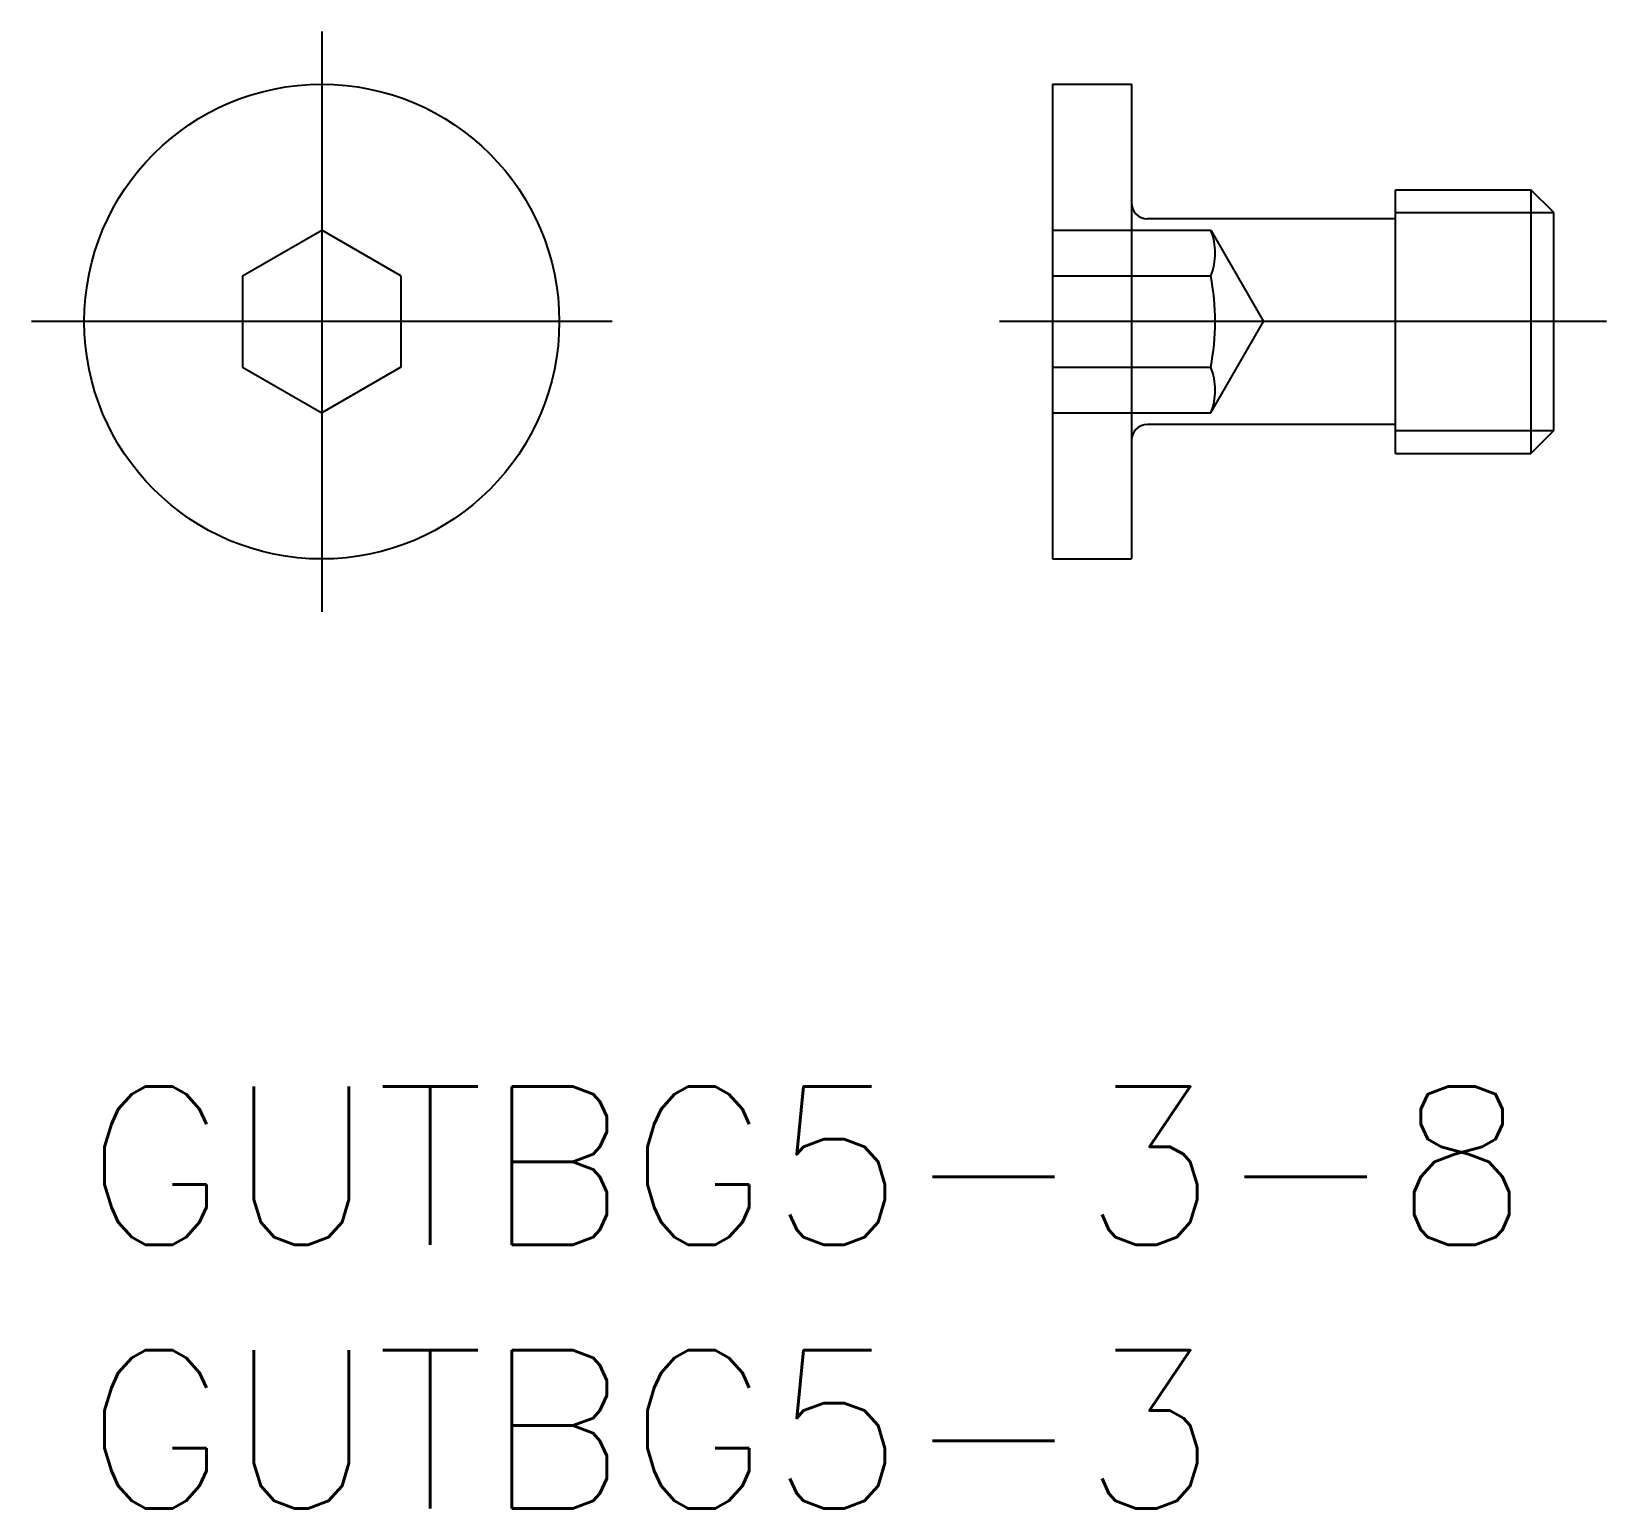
# Model space of a CAD drawing. Extents: x -1 to 28.8, y -8 to 20.
import ezdxf

# ---------------------------------------------------------------- set-up
doc = ezdxf.new("R2010")
doc.units = 0
doc.header["$LTSCALE"] = 0.5
doc.linetypes.add('CENTER', pattern=[50.8, 31.75, -6.35, 6.35, -6.35])
doc.linetypes.add('DASHED', pattern=[19.05, 12.7, -6.35])
for name, color, linetype in [('MSM_CENTER', 1, 'CENTER'), ('MSM_CONTINUOUS', 7, 'CONTINUOUS'), ('MSM_DASHED', 4, 'DASHED'), ('MSM_NARROW', 5, 'CONTINUOUS'), ('MSM_PART_NUMBER', 7, 'CONTINUOUS')]:
    doc.layers.add(name, color=color, linetype=linetype)
doc.styles.get("Standard").update_dxf_attribs({"font": 'txt.shx', "height": 3, "bigfont": 'bigfont.shx'})

# ---------------------------------------------------------------- blocks, each defined once
blk = doc.blocks.new('*U2')
at = {"layer": 'MSM_PART_NUMBER'}
blk.add_text('GUTBG5-3-8', height=3, dxfattribs=at).set_placement((0, -3))
blk = doc.blocks.new('*U3')
at = {"layer": 'MSM_PART_NUMBER'}
blk.add_text('GUTBG5-3', height=3, dxfattribs=at).set_placement((0, -8))

msp = doc.modelspace()

# ---------------------------------------------------------------- linework, layer by layer
at = {"layer": 'MSM_CENTER'}
for p, q in [((4.5, 20), (4.5, 9)), ((10, 14.5), (-1, 14.5)), ((28.844, 14.5), (17.344, 14.5))]:
    msp.add_line(p, q, dxfattribs=at)
at = {"layer": 'MSM_CONTINUOUS'}
for p, q in [((18.344, 19), (19.844, 19)), ((18.344, 19), (18.344, 10)), ((19.844, 19), (19.844, 10)), ((24.844, 12), (24.844, 17)), ((24.844, 17), (27.411, 17)), ((27.844, 16.567), (27.411, 17)), ((27.411, 17), (27.411, 12)), ((24.844, 16.45), (20.144, 16.45)), ((27.844, 12.433), (27.844, 16.567)), ((3, 15.366), (4.5, 16.232)), ((6, 15.366), (4.5, 16.232)), ((3, 15.366), (3, 13.634)), ((6, 15.366), (6, 13.634)), ((3, 13.634), (4.5, 12.768)), ((6, 13.634), (4.5, 12.768)), ((24.844, 12.55), (20.144, 12.55)), ((27.411, 12), (27.844, 12.433)), ((24.844, 12), (27.411, 12)), ((18.344, 10), (19.844, 10))]:
    msp.add_line(p, q, dxfattribs=at)
msp.add_circle((4.5, 14.5), 4.5, dxfattribs=at)
for centre, start, end in [((20.144, 16.75), 180, 270), ((20.144, 12.25), 90, 180)]:
    msp.add_arc(centre, 0.3, start, end, dxfattribs=at)
at = {"layer": 'MSM_DASHED'}
for p, q in [((18.344, 16.232), (21.344, 16.232)), ((21.344, 16.232), (22.344, 14.5)), ((18.344, 15.366), (21.344, 15.366)), ((21.344, 12.768), (22.344, 14.5)), ((18.344, 13.634), (21.344, 13.634)), ((18.344, 12.768), (21.344, 12.768))]:
    msp.add_line(p, q, dxfattribs=at)
for centre, radius, start, end in [((20.272, 15.799), 1.157, 338.0126, 21.9874), ((16.928, 14.5), 4.5, 348.9042, 11.0958), ((20.272, 13.201), 1.157, 338.0126, 21.9874)]:
    msp.add_arc(centre, radius, start, end, dxfattribs=at)
at = {"layer": 'MSM_NARROW'}
for p, q in [((24.844, 16.567), (27.844, 16.567)), ((24.844, 12.433), (27.844, 12.433))]:
    msp.add_line(p, q, dxfattribs=at)

# ---------------------------------------------------------------- block references
at = {"layer": 'MSM_CONTINUOUS'}
for name in ['*U2', '*U3']:
    msp.add_blockref(name, (0, 0), dxfattribs=at)

doc.saveas('drawing.dxf')
